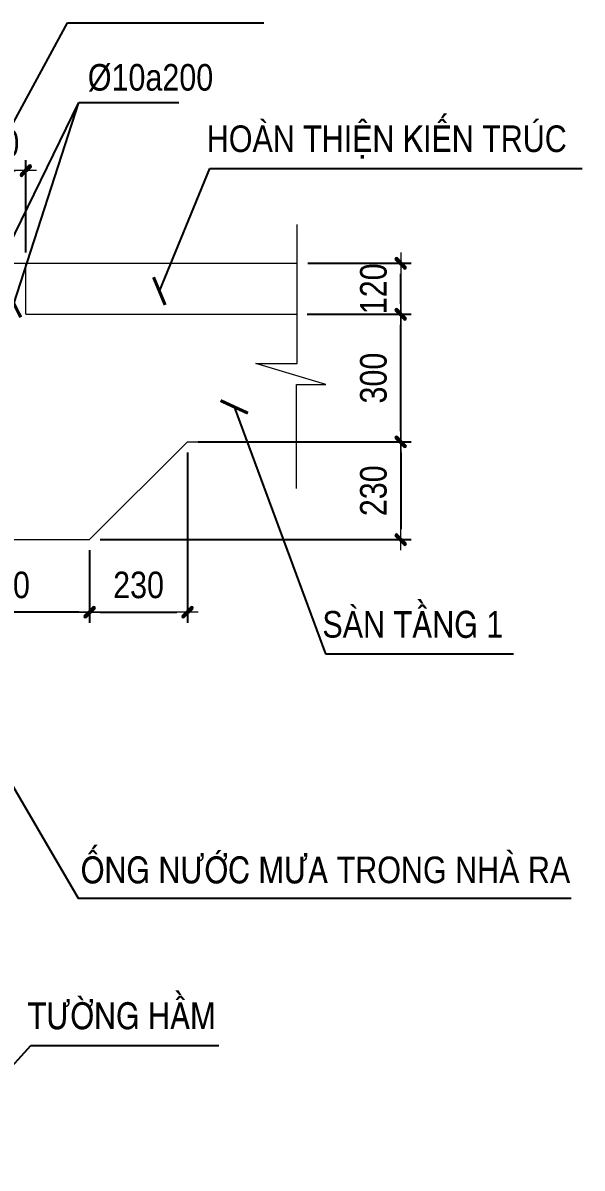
# Model space of a CAD drawing. Header units: millimetres. Extents: x -3568569 to -3536212, y 773195 to 801582.
# Drawn here: x -3549226 to -3547912, y 793535 to 796228 of the extents above; entities that cross this region are included whole.
import ezdxf

# ---------------------------------------------------------------- set-up
doc = ezdxf.new("R2010")
doc.units = ezdxf.units.MM
doc.header["$MEASUREMENT"] = 0
doc.layers.get('0').update_dxf_attribs({"lineweight": 9})
doc.layers.get('Defpoints').update_dxf_attribs({"color": 10, "lineweight": 0})
for name, color, linetype, lineweight in [("'S_Concrete_Hatch_252", 252, 'Continuous', 9), ('chunho.q', 1, 'Continuous', 13), ('DBAO', 2, 'Continuous', 13), ('KTH', 154, 'Continuous', 15), ('STICK', 1, 'Continuous', 9)]:
    doc.layers.add(name, color=color, linetype=linetype, lineweight=lineweight)
doc.styles.add('TTP-HelCon', font='VHELVCN_0.TTF')
doc.dimstyles.new('TTP-25', dxfattribs={"dimscale": 25, "dimtxt": 2.5, "dimasz": 1, "dimexe": 1, "dimexo": 1, "dimgap": 0.09, "dimtad": 0, "dimdec": 4, "dimrnd": 5, "dimzin": 9, "dimdsep": 46, "dimtxsty": 'TTP-HelCon', "dimblk": 'Stick', "dimcen": 0.09, "dimdle": 1.5, "dimclrd": 256, "dimclre": 256, "dimclrt": 1, "dimadec": 0, "dimazin": 0, "dimtfac": 1, "dimtdec": 4, "dimtmove": 0, "dimatfit": 3, "dimldrblk": 'ARCHTICK', "dimfxl": 1, "dimtvp": 1, "dimtolj": 1, "dimtzin": 0, "dimarcsym": 0})

# ---------------------------------------------------------------- blocks, each defined once
blk = doc.blocks.new('Stick')
at = {"layer": 'STICK'}
h = blk.add_hatch(color=256, dxfattribs=at)
edge = h.paths.add_edge_path()
edge.add_line((0.3, 0.5), (-0.5, -0.3))
edge.add_arc((-0.4, -0.4), 0.141, 135, 315)
edge.add_line((-0.3, -0.5), (0.5, 0.3))
edge.add_arc((0.4, 0.4), 0.141, 315, 495)
blk.add_line((1, 0), (-1, 0), dxfattribs=at)
blk.add_lwpolyline([(0.3, 0.5), (-0.5, -0.3, 1), (-0.3, -0.5), (0.5, 0.3, 1), (0.3, 0.5, 1)], format="xyb", dxfattribs=at)
blk = doc.blocks.new('*D194')
at = {"layer": 'Defpoints', "color": 0, "ltscale": 0.8, "transparency": 16777216}
for p in [(-3548582.5, 795543.1), (-3548338.1, 795543.1), (-3548582.5, 795243.1)]:
    blk.add_point(p, dxfattribs=at)
at = {"layer": 'KTH', "lineweight": -2, "ltscale": 0.8, "transparency": 16777216}
for p, q in [((-3548557.5, 795543.1), (-3548313.1, 795543.1)), ((-3548338.1, 795268.1), (-3548338.1, 795518.1)), ((-3548557.5, 795243.1), (-3548313.1, 795243.1))]:
    blk.add_line(p, q, dxfattribs=at)
at = {"layer": 'KTH', "lineweight": -2, "ltscale": 0.8, "transparency": 16777216, "xscale": 25, "yscale": 25, "zscale": 25}
for p, rotation in [((-3548338.1, 795543.1), 90), ((-3548338.1, 795243.1), 270)]:
    blk.add_blockref('Stick', p, dxfattribs=dict(at, rotation=rotation))
at = {"layer": 'KTH', "color": 1, "ltscale": 0.8, "transparency": 16777216, "insert": (-3548401.9, 795393.1), "char_height": 62.5, "attachment_point": 5, "rotation": 90, "style": 'TTP-HelCon'}
blk.add_mtext('\\A1;300', dxfattribs=at)
blk = doc.blocks.new('_ArchTick')
at = {"color": 0, "linetype": 'ByBlock', "const_width": 0.15}
blk.add_lwpolyline([(-0.5, -0.5), (0.5, 0.5)], dxfattribs=at)
blk = doc.blocks.new('*D213')
at = {"layer": 'Defpoints', "color": 0, "ltscale": 0.8, "transparency": 16777216}
for p in [(-3548581.5, 795663.1), (-3548338.1, 795663.1), (-3548582.5, 795543.1)]:
    blk.add_point(p, dxfattribs=at)
at = {"layer": 'KTH', "lineweight": -2, "ltscale": 0.8, "transparency": 16777216}
for p, q in [((-3548556.5, 795663.1), (-3548313.1, 795663.1)), ((-3548338.1, 795568.1), (-3548338.1, 795638.1)), ((-3548557.5, 795543.1), (-3548313.1, 795543.1))]:
    blk.add_line(p, q, dxfattribs=at)
at = {"layer": 'KTH', "lineweight": -2, "ltscale": 0.8, "transparency": 16777216, "xscale": 25, "yscale": 25, "zscale": 25}
for p, rotation in [((-3548338.1, 795663.1), 90), ((-3548338.1, 795543.1), 270)]:
    blk.add_blockref('Stick', p, dxfattribs=dict(at, rotation=rotation))
at = {"layer": 'KTH', "color": 1, "ltscale": 0.8, "transparency": 16777216, "insert": (-3548401.9, 795603.1), "char_height": 62.5, "attachment_point": 5, "rotation": 90, "style": 'TTP-HelCon'}
blk.add_mtext('\\A1;120', dxfattribs=at)
blk = doc.blocks.new('*D222')
at = {"layer": 'Defpoints', "color": 0, "ltscale": 0.8, "transparency": 16777216}
for p in [(-3549219, 795881), (-3549369, 795663.1), (-3549219, 795663.1)]:
    blk.add_point(p, dxfattribs=at)
at = {"layer": 'KTH', "lineweight": -2, "ltscale": 0.8, "transparency": 16777216}
for p, q in [((-3549369, 795688.1), (-3549369, 795906)), ((-3549219, 795688.1), (-3549219, 795906)), ((-3549344, 795881), (-3549244, 795881))]:
    blk.add_line(p, q, dxfattribs=at)
at = {"layer": 'KTH', "lineweight": -2, "ltscale": 0.8, "transparency": 16777216, "xscale": 25, "yscale": 25, "zscale": 25, "rotation": 180}
blk.add_blockref('Stick', (-3549369, 795881), dxfattribs=at)
at = {"layer": 'KTH', "lineweight": -2, "ltscale": 0.8, "transparency": 16777216, "xscale": 25, "yscale": 25, "zscale": 25}
blk.add_blockref('Stick', (-3549219, 795881), dxfattribs=at)
at = {"layer": 'KTH', "color": 1, "ltscale": 0.8, "transparency": 16777216, "insert": (-3549294, 795944.8), "char_height": 62.5, "attachment_point": 5, "style": 'TTP-HelCon'}
blk.add_mtext('\\A1;150', dxfattribs=at)
blk = doc.blocks.new('*D225')
at = {"layer": 'Defpoints', "color": 0, "ltscale": 0.8, "transparency": 16777216}
for p in [(-3549469, 795013.1), (-3549069, 795013.1), (-3549469, 794842.4)]:
    blk.add_point(p, dxfattribs=at)
at = {"layer": 'KTH', "lineweight": -2, "ltscale": 0.8, "transparency": 16777216}
for p, q in [((-3549469, 794988.1), (-3549469, 794817.4)), ((-3549069, 794988.1), (-3549069, 794817.4)), ((-3549094, 794842.4), (-3549444, 794842.4))]:
    blk.add_line(p, q, dxfattribs=at)
at = {"layer": 'KTH', "lineweight": -2, "ltscale": 0.8, "transparency": 16777216, "xscale": 25, "yscale": 25, "zscale": 25, "rotation": 180}
blk.add_blockref('Stick', (-3549469, 794842.4), dxfattribs=at)
at = {"layer": 'KTH', "lineweight": -2, "ltscale": 0.8, "transparency": 16777216, "xscale": 25, "yscale": 25, "zscale": 25}
blk.add_blockref('Stick', (-3549069, 794842.4), dxfattribs=at)
at = {"layer": 'KTH', "color": 1, "ltscale": 0.8, "transparency": 16777216, "insert": (-3549269, 794906.3), "char_height": 62.5, "attachment_point": 5, "style": 'TTP-HelCon'}
blk.add_mtext('\\A1;400', dxfattribs=at)
blk = doc.blocks.new('*D226')
at = {"layer": 'Defpoints', "color": 0, "ltscale": 0.8, "transparency": 16777216}
for p in [(-3548839, 795243.1), (-3549069, 795013.1), (-3548839, 794842.4)]:
    blk.add_point(p, dxfattribs=at)
at = {"layer": 'KTH', "lineweight": -2, "ltscale": 0.8, "transparency": 16777216}
for p, q in [((-3548839, 795218.1), (-3548839, 794817.4)), ((-3549069, 794988.1), (-3549069, 794817.4)), ((-3549044, 794842.4), (-3548864, 794842.4))]:
    blk.add_line(p, q, dxfattribs=at)
at = {"layer": 'KTH', "lineweight": -2, "ltscale": 0.8, "transparency": 16777216, "xscale": 25, "yscale": 25, "zscale": 25, "rotation": 180}
blk.add_blockref('Stick', (-3549069, 794842.4), dxfattribs=at)
at = {"layer": 'KTH', "lineweight": -2, "ltscale": 0.8, "transparency": 16777216, "xscale": 25, "yscale": 25, "zscale": 25}
blk.add_blockref('Stick', (-3548839, 794842.4), dxfattribs=at)
at = {"layer": 'KTH', "color": 1, "ltscale": 0.8, "transparency": 16777216, "insert": (-3548954, 794906.3), "char_height": 62.5, "attachment_point": 5, "style": 'TTP-HelCon'}
blk.add_mtext('\\A1;230', dxfattribs=at)
blk = doc.blocks.new('*D227')
at = {"layer": 'Defpoints', "color": 0, "ltscale": 0.8, "transparency": 16777216}
for p in [(-3548839, 795243.1), (-3549069, 795013.1), (-3548338.1, 795013.1)]:
    blk.add_point(p, dxfattribs=at)
at = {"layer": 'KTH', "lineweight": -2, "ltscale": 0.8, "transparency": 16777216}
for p, q in [((-3548814, 795243.1), (-3548313.1, 795243.1)), ((-3548338.1, 795218.1), (-3548338.1, 795038.1)), ((-3549044, 795013.1), (-3548313.1, 795013.1))]:
    blk.add_line(p, q, dxfattribs=at)
at = {"layer": 'KTH', "lineweight": -2, "ltscale": 0.8, "transparency": 16777216, "xscale": 25, "yscale": 25, "zscale": 25}
for p, rotation in [((-3548338.1, 795243.1), 90), ((-3548338.1, 795013.1), 270)]:
    blk.add_blockref('Stick', p, dxfattribs=dict(at, rotation=rotation))
at = {"layer": 'KTH', "color": 1, "ltscale": 0.8, "transparency": 16777216, "insert": (-3548401.9, 795128.1), "char_height": 62.5, "attachment_point": 5, "rotation": 90, "style": 'TTP-HelCon'}
blk.add_mtext('\\A1;230', dxfattribs=at)

msp = doc.modelspace()

# ---------------------------------------------------------------- linework, layer by layer
at = {"layer": "'S_Concrete_Hatch_252"}
msp.add_line((-3549219.0421, 795663.14899), (-3548581.47949, 795663.14899), dxfattribs=at)
msp.add_lwpolyline([(-3548582.49425, 795133.24466), (-3548582.49425, 795378.19509), (-3548514.28132, 795378.19509), (-3548678.39929, 795427.34068), (-3548581.47949, 795427.34068), (-3548581.47949, 795754.65739)], dxfattribs=at)
at = {"layer": 'DBAO'}
for p, q in [((-3549319.0421, 795663.14899), (-3549219.0421, 795663.14899)), ((-3549219.0421, 795543.14899), (-3549219.0421, 795663.14899)), ((-3549219.0421, 795543.14899), (-3548581.47949, 795543.14899)), ((-3549069.0421, 795013.14899), (-3548839.0421, 795243.14899)), ((-3548839.0421, 795243.14899), (-3548582.49425, 795243.14899)), ((-3549469.0421, 795013.14899), (-3549069.0421, 795013.14899))]:
    msp.add_line(p, q, dxfattribs=at)

# ---------------------------------------------------------------- texts
at = {"layer": 'chunho.q', "style": 'TTP-HelCon'}
for s, p in [('Þ10a200', (-3549073.21169, 796069.21857)), ('HOAØN THIEÄN KIEÁN TRUÙC', (-3548793.64023, 795924.83015)), ('SAØN TAÀNG 1', (-3548522.00927, 794782.72388)), ('OÁNG NÖÔÙC MÖA TRONG NHAØ RA', (-3549089.67574, 794205.21448)), ('TÖÔØNG HAÀM', (-3549214.37056, 793862.15325))]:
    msp.add_text(s, height=62.5, dxfattribs=at).set_placement(p)

# ---------------------------------------------------------------- dimensions: what is measured, and where the dimension line sits
at = {"layer": 'KTH', "color": 2, "ltscale": 0.8}
for base, p1, p2, picture, middle in [((-3549219.0421, 795881.01619), (-3549369.0421, 795663.14899), (-3549219.0421, 795663.14899), '*D222', (-3549294.0421, 795944.84952)), ((-3548839.0421, 794842.43955), (-3549069.0421, 795013.14899), (-3548839.0421, 795243.14899), '*D226', (-3548954.0421, 794906.27289)), ((-3549469.0421, 794842.43955), (-3549069.0421, 795013.14899), (-3549469.0421, 795013.14899), '*D225', (-3549269.0421, 794906.27289))]:
    dim = msp.add_linear_dim(base=base, p1=p1, p2=p2, dimstyle='TTP-25', dxfattribs=at)
    dim.commit()
    dim.dimension.update_dxf_attribs({"geometry": picture, "text_midpoint": middle})
dim = msp.add_linear_dim(base=(-3548338.06783, 795663.14899), p1=(-3548582.49425, 795543.14899), p2=(-3548581.47949, 795663.14899), angle=90, dimstyle='TTP-25', dxfattribs=at)
dim.commit()
dim.dimension.update_dxf_attribs({"geometry": '*D213', "text_midpoint": (-3548338.06783, 795603.14899), "dimtype": 160})
for base, p1, p2, picture, middle in [((-3548338.06783, 795543.14899), (-3548582.49425, 795243.14899), (-3548582.49425, 795543.14899), '*D194', (-3548401.90116, 795393.14899)), ((-3548338.06783, 795013.14899), (-3548839.0421, 795243.14899), (-3549069.0421, 795013.14899), '*D227', (-3548401.90116, 795128.14899))]:
    dim = msp.add_linear_dim(base=base, p1=p1, p2=p2, angle=90, dimstyle='TTP-25', dxfattribs=at)
    dim.commit()
    dim.dimension.update_dxf_attribs({"geometry": picture, "text_midpoint": middle})

# ---------------------------------------------------------------- leaders
at = {"layer": "'S_Concrete_Hatch_252"}
for points in [[(-3549444.0421, 795633.14899), (-3549121.00267, 796228.46947), (-3548659.87005, 796228.46947)], [(-3549316.93865, 795584.79794), (-3549094.28005, 796041.60528), (-3548859.60301, 796041.60528)], [(-3549246.78227, 795567.57681), (-3549094.28005, 796041.60528), (-3548859.60301, 796041.60528)], [(-3548905.15458, 795597.73292), (-3548786.55382, 795886.33276), (-3547911.88356, 795886.33276)], [(-3548729.1681, 795325.3699), (-3548514.92286, 794744.22649), (-3548073.20125, 794744.22649)], [(-3549363.3479, 794628.70037), (-3549096.16732, 794169.80673), (-3547937.25122, 794169.85039)], [(-3549469.0421, 793535.05603), (-3549207.28416, 793823.65587), (-3548765.56255, 793823.65587)]]:
    msp.add_leader(points, dimstyle='TTP-25', override={"dimasz": 2}, dxfattribs=at)

doc.saveas('drawing.dxf')
